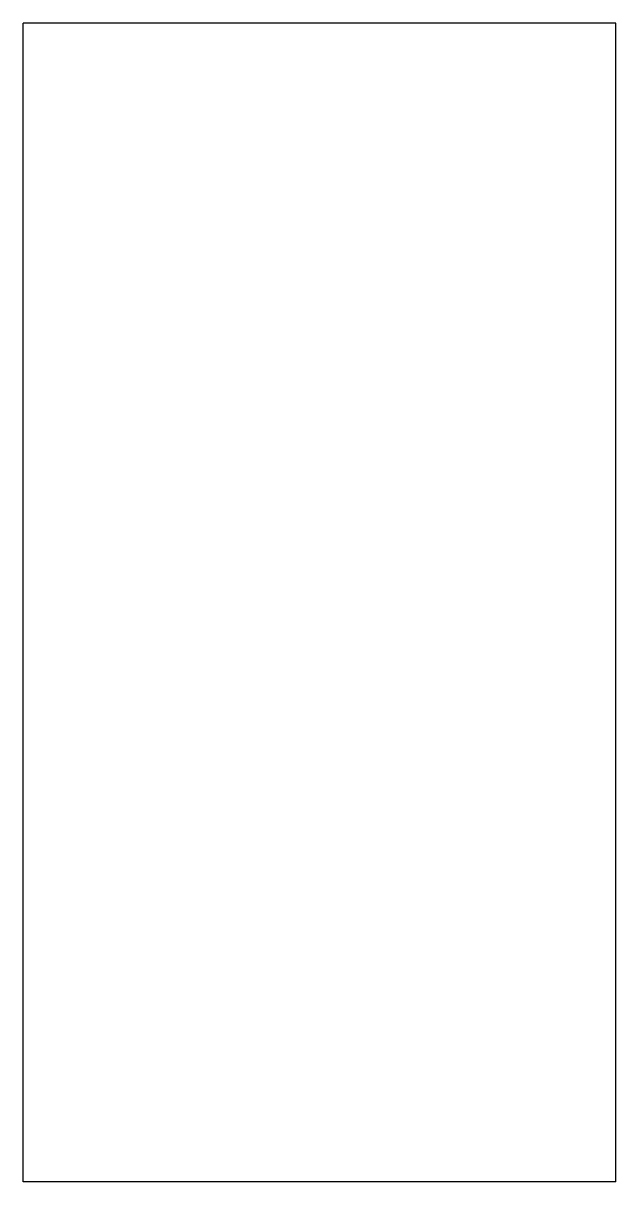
# Model space of a CAD drawing. Extents: x -42 to 18, y -40 to 77.
import ezdxf

# ---------------------------------------------------------------- set-up
doc = ezdxf.new("R2010")
doc.units = 0
doc.layers.get('0').update_dxf_attribs({"linetype": 'CONTINUOUS'})

msp = doc.modelspace()

# ---------------------------------------------------------------- linework, layer by layer
for p, q in [((-41.71, -40), (-41.71, 77.27)), ((18.29, 77.27), (-41.71, 77.27)), ((18.29, -40), (18.29, 77.27)), ((18.29, -40), (-41.71, -40))]:
    msp.add_line(p, q)

doc.saveas('drawing.dxf')
